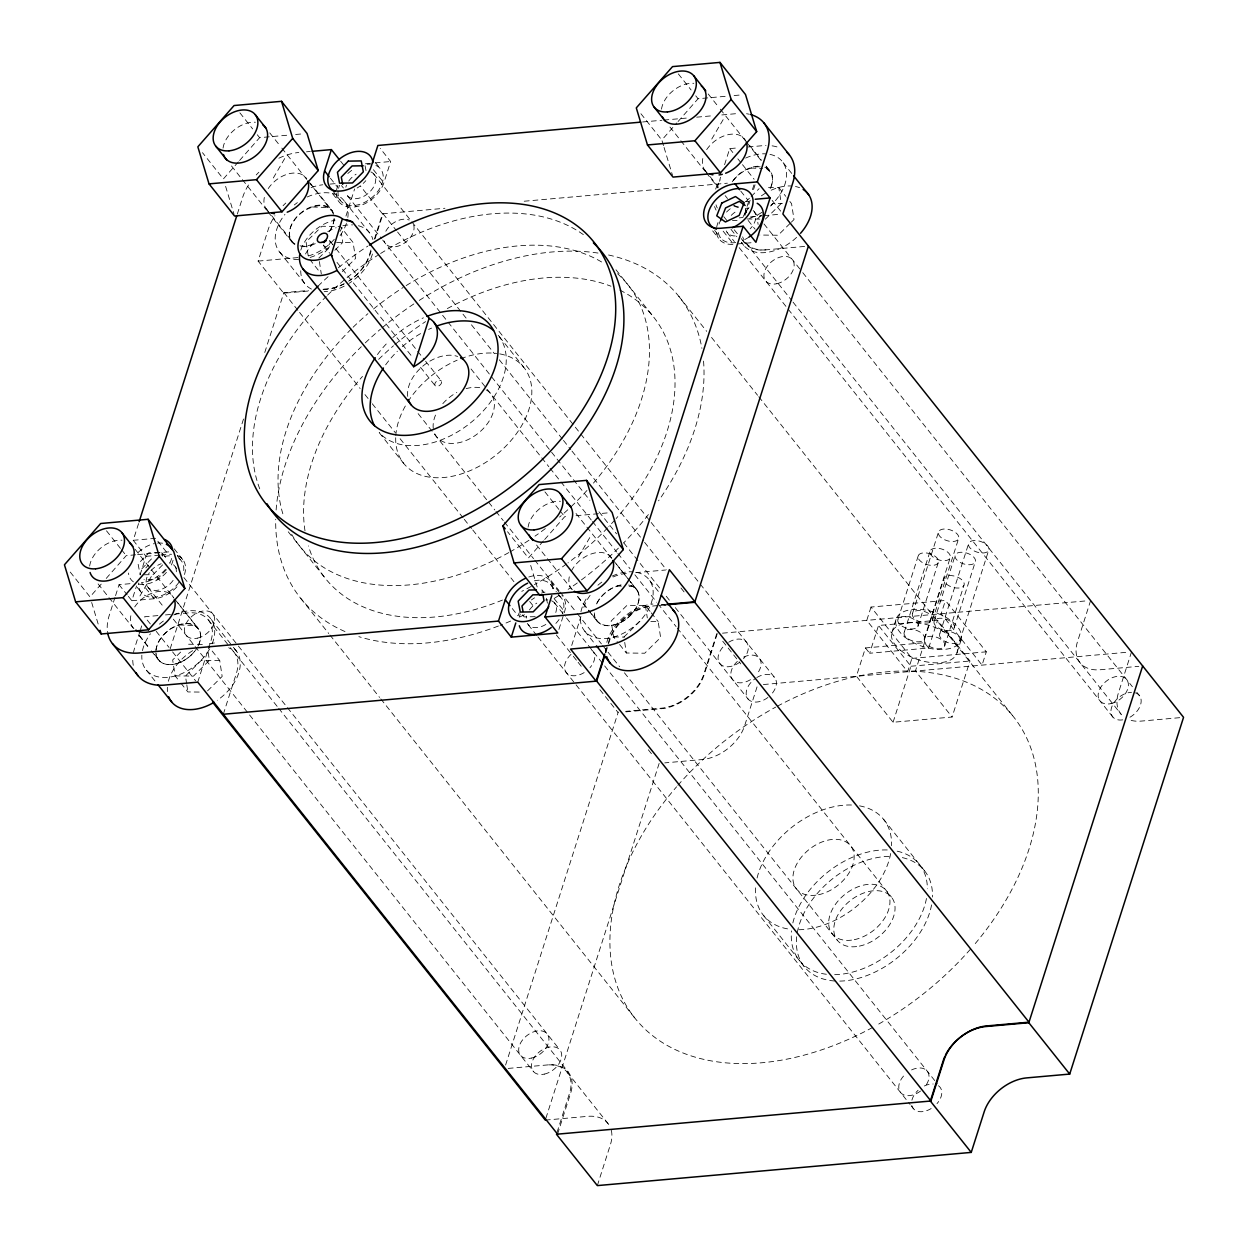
<?xml version="1.0" encoding="UTF-8"?>
<svg xmlns="http://www.w3.org/2000/svg" width="1248" height="1248" viewBox="0 0 1248 1248"><rect width="100%" height="100%" fill="white"/><g stroke="black" fill="none" stroke-linecap="round" stroke-linejoin="round"><path stroke-width="0.75" stroke-dasharray="5 3.75" d="M114.972 597.464L109.138 615.732A50.856 33.805 -38.5 0 0 107.5 631.847M115.565 595.639L119.059 584.672L130.213 583.674M140.088 574.844L146 556.343L133.224 540.306L139.136 521.758M237.323 214.079L242.642 197.402A50.856 33.805 -38.5 0 1 249.397 183.612M176.966 586.81A27.456 18.252 -38.5 0 1 154.159 598.744L131.836 600.725L136.547 585.936M139.948 631.394L134.706 647.837A50.856 33.805 -38.5 0 0 133.505 652.408M140.525 629.554L141.695 625.903M308.022 291.034L283.67 293.202L258.118 261.097L268.211 229.507A50.856 33.805 -38.5 0 1 274.95 215.717M173.066 560.258L172.084 563.347A25.537 16.973 -38.5 0 1 170.633 566.436M170.165 648.866L243.578 418.829M264.763 352.482L283.842 292.672L308.506 290.472M336.586 190.086A27.456 18.252 -38.5 0 1 337.366 186.95L338.489 183.409M345.961 216.091L354.619 188.947M197.761 682.157L210.881 641.066A38.438 25.553 -38.5 0 0 188.23 612.893L174.954 614.078M336.305 193.112A27.456 18.252 -38.5 0 0 356.912 206.56A27.456 18.252 -38.5 0 0 383.869 182.816L390.655 161.522L380.203 148.387M370.937 249.99L369.205 255.419A38.438 25.553 -38.5 0 1 348.598 281.19M374.4 239.132L382.481 213.814L360.422 186.077M223.314 714.262L236.434 673.171A38.438 25.553 -38.5 0 0 228.743 647.712M371.077 251.269L369.938 254.842A38.438 25.553 -38.5 0 1 349.331 280.613M375.071 238.774L383.042 213.751L396.365 230.49M558.901 629.46L564.564 611.707A27.456 18.252 -38.5 0 0 561.896 595.655M717.179 187.902L720.595 177.185M724.589 164.689L729.721 148.606L738.925 147.794M571.709 645.434L580.944 616.481M744.448 214.656L749.58 198.572M752.419 189.649L754.135 184.283M605.342 652.205L607.651 644.966M608.228 643.157L609.383 639.538A38.438 25.553 -38.5 0 1 651.846 605.592M605.779 652.532L608.057 645.388M608.634 643.594L609.773 640.021A38.438 25.553 -38.5 0 1 652.236 606.076L658.039 605.561M746.132 212.768L750.126 200.257M753.542 189.54L755.258 184.189M505.596 1065.059L618.259 712.015M545.891 1118.27L659.147 763.386M557.014 1132.451L569.556 1093.154A38.438 25.553 -38.5 0 0 546.92 1064.981M716.742 633.688L703.794 674.248A38.438 25.553 -38.5 0 1 661.331 708.193L625.747 711.344M557.56 1134.136L570.679 1093.045A38.438 25.553 -38.5 0 0 548.028 1064.887L508.201 1068.413M717.288 633.641L704.184 674.731A38.438 25.553 -38.5 0 1 661.721 708.677L625.685 711.875M597.34 1185.6L610.444 1144.51A38.438 25.553 -38.5 0 0 611.036 1129.378M757.037 686.899L744.682 725.603A38.438 25.553 -38.5 0 1 702.218 759.548L664.763 762.887M871.01 607.058L866.767 620.365L907.655 671.736L911.898 658.414L871.01 607.058L945.422 600.46L986.31 651.815L982.051 665.122L941.164 613.766L945.422 600.46M928.684 648.008L924.456 642.704L865.441 647.946L856.409 676.198L893.069 722.264L952.099 717.023L969.977 661.003L937.544 620.256L878.514 625.498L869.653 653.25L928.684 648.008L937.544 620.256M891.836 632.642L896.08 619.336M898.076 618.977L918.372 555.376M904.363 631.831L930.259 550.696M912.647 613.049L938.683 531.508M917.873 626.465A10.624 5.632 17.7 0 0 905.377 616.512A10.624 5.632 17.7 0 0 900.682 625.186A10.624 5.632 17.7 0 0 917.873 626.465L938.168 562.864A10.624 5.632 17.7 0 0 925.673 552.895A10.624 5.632 17.7 0 0 920.977 561.584A10.624 5.632 17.7 0 0 938.168 562.864M893.069 722.264L910.946 666.245L878.514 625.498M924.16 639.319A10.624 5.632 17.7 0 0 911.664 629.351A10.624 5.632 17.7 0 0 906.968 638.04A10.624 5.632 17.7 0 0 924.16 639.319L950.056 558.184A10.624 5.632 17.7 0 0 937.56 548.215A10.624 5.632 17.7 0 0 932.864 556.904A10.624 5.632 17.7 0 0 950.056 558.184M924.706 638.789L944.081 578.058M924.456 642.704L915.439 670.972L952.099 717.023M932.443 620.552A10.624 5.632 17.7 0 0 919.948 610.584A10.624 5.632 17.7 0 0 915.252 619.273A10.624 5.632 17.7 0 0 932.443 620.552L958.48 538.996A10.624 5.632 17.7 0 0 945.968 529.043A10.624 5.632 17.7 0 0 941.273 537.716A10.624 5.632 17.7 0 0 958.48 538.996M934.284 620.755L955.36 554.752M939.9 633.578L968.807 543.005M944.502 646.277A10.624 5.632 17.7 0 0 932.006 636.308A10.624 5.632 17.7 0 0 927.311 644.998A10.624 5.632 17.7 0 0 944.502 646.277L963.877 585.562A10.624 5.632 17.7 0 0 951.382 575.593A10.624 5.632 17.7 0 0 946.686 584.282A10.624 5.632 17.7 0 0 963.877 585.562M954.08 628.243A10.624 5.632 17.7 0 0 941.585 618.275A10.624 5.632 17.7 0 0 936.889 626.964A10.624 5.632 17.7 0 0 954.08 628.243L975.156 562.24A10.624 5.632 17.7 0 0 962.645 552.287A10.624 5.632 17.7 0 0 957.949 560.96A10.624 5.632 17.7 0 0 975.156 562.24M959.696 641.082A10.624 5.632 17.7 0 0 947.201 631.114A10.624 5.632 17.7 0 0 942.505 639.803A10.624 5.632 17.7 0 0 959.696 641.082L988.603 550.493A10.624 5.632 17.7 0 0 976.108 540.54A10.624 5.632 17.7 0 0 971.412 549.214A10.624 5.632 17.7 0 0 988.603 550.493M956.982 652.844L961.241 639.538M1090.643 600.491L1077.523 641.581A38.438 25.553 -38.5 0 0 1100.174 669.755L1138.816 666.323M1131.53 651.862L1118.411 692.936A38.438 25.553 -38.5 0 0 1123.278 716.446M744.884 215.483L748.02 207.527M273.312 177.98L285.152 157.778M139.932 595.951L151.757 575.749M711.766 139.058L723.606 118.856M578.386 557.029L590.21 536.827M238.368 161.866L223.376 178.948L202.472 152.662M239.616 160.446L259.615 137.67L288.085 135.143M101.228 584.111L89.981 596.918L69.092 570.632M106.236 578.417L126.22 555.641L135.72 554.798M663.515 145.579L661.83 140.026L676.822 122.944M678.07 121.524L698.069 98.748L726.539 96.221M543.442 540.914L528.434 557.996L507.546 531.71M544.69 539.495L564.689 516.719L568.48 516.376M141.898 568.76L152.724 557.622M162.614 564.876L153.13 574.626L142.038 574.813M166.436 569.696L156.967 579.431L144.019 579.665M318.848 258.04L330.782 246.262M334.823 250.255L342.779 242.408L341.422 233.563M342.295 271.565L355.555 258.476L353.106 242.549L340.345 226.481L321.984 226.262L306.072 241.972L308.521 257.899A41.184 27.362 -38.5 0 0 332.592 244.156M180.632 652.096L172.676 659.942L175.126 675.87L179.774 681.704M207.574 690.846L222.16 676.447L219.726 660.52L208.104 645.918M745.852 201.739L749.83 197.808M751.156 196.498L759.112 188.651M761.28 215.186L757.302 219.118L758.113 224.422M770.562 206.029L773.214 203.408L782.387 203.518M765.336 219.18L781.232 203.486L778.799 187.559L765.944 187.403M790.031 223.47L778.097 235.248L759.751 235.03M791.357 222.16L794.009 219.554L791.56 203.627L786.926 197.792M623.906 637.088L639.818 621.379L643.484 621.426M333.419 214.344A25.256 16.786 -38.5 0 0 331.375 210.413L327.99 207.574A25.256 16.786 -38.5 0 0 312.406 206.981L306.587 209.477A25.256 16.786 -38.5 0 0 295.292 244.811M760.235 166.842A25.256 16.786 -38.5 0 0 750.859 168.043L745.04 170.539A25.256 16.786 -38.5 0 0 732.826 181.21M197.948 646.277A25.256 16.786 -38.5 0 0 197.98 628.384L194.594 625.544A25.256 16.786 -38.5 0 0 179.01 624.952L173.191 627.448A25.256 16.786 -38.5 0 0 155.891 651.269M620.381 585.25A25.256 16.786 -38.5 0 0 617.464 586.014L611.66 588.51A25.256 16.786 -38.5 0 0 595.312 607.136M295.667 134.472L303.264 133.801M734.12 95.55L741.718 94.864M306.493 151.819L310.315 151.476M642.595 121.976L661.924 120.26M663.858 120.089L687.04 118.03M696.696 117.172L712.156 115.799M721.828 114.941L737.272 113.568M365.477 163.769L373.23 163.067M375.164 162.895L390.655 161.522M330.127 184.08L337.787 183.409M748.114 146.983L762.84 145.673A50.856 33.805 -38.5 0 1 766.022 145.501M382.481 213.814L444.943 208.26M524.222 201.224L727.381 183.191M739.253 217.87L743.044 217.526M750.625 216.856L762.013 215.842M763.901 215.67L780.983 214.157M258.118 261.097L299.317 257.447M737.334 243.968L754.073 242.471M323.669 289.13L327.475 288.787A38.438 25.553 -38.5 0 0 343.621 283.951M804.632 246.433L764.806 249.959A38.438 25.553 -38.5 0 1 742.856 240.115M322.998 289.708L326.742 289.38A38.438 25.553 -38.5 0 0 344.339 283.764M133.224 540.306L155.548 538.325A27.456 18.252 -38.5 0 1 158.777 538.247M137.608 554.627L169.868 551.772M576.061 515.705L608.322 512.834M146 556.343L159.011 555.188M160.883 555.032L168.324 554.362A27.456 18.252 -38.5 0 1 171.553 554.299M635.653 572.66L665.621 569.993M157.888 615.592L144.612 616.777L150.415 624.062M165.469 614.921L173.066 614.25M661.206 604.765L666.838 604.266M659.974 605.389L665.761 604.874M722.498 633.173L1086.774 600.834M911.898 658.414L986.31 651.815M910.946 666.245L969.977 661.003M763.386 684.544L1127.646 652.205M1179.688 717.678L1141.046 721.11A38.438 25.553 -38.5 0 1 1129.346 719.846M545.298 1120.111L587.808 1116.336A38.438 25.553 -38.5 0 1 609.757 1126.195M165.672 557.388L161.834 552.583L148.902 552.802L138.076 563.94L140.197 574.844M535.205 616.684L524.098 616.886L522.179 614.484M746.975 218.977L759.829 219.118M336.586 242.362L353.106 242.549M650.052 611.38L645.403 605.53L627.042 605.311L611.146 621.02L613.579 636.948L615.904 639.865M650.832 621.504L658.18 621.598L660.613 637.525L644.717 653.219L626.356 653L617.058 641.316M613.579 636.948L624.593 637.073M188.588 644.233L205.109 644.436M219.726 660.52L201.365 660.301L185.453 676.01L186.545 683.093M175.126 675.87L193.487 676.088L209.399 660.379L207.761 649.756M180.929 683.171L187.902 691.938L200.756 692.078M750.859 168.043L762.544 168.496M312.406 206.981L327.99 207.574M617.464 586.014L621.364 586.17M629.148 586.466L633.048 586.622L636.433 589.462A25.256 16.786 -38.5 0 1 621.754 621.956A25.256 16.786 -38.5 0 1 594.344 612.347M179.01 624.952L194.594 625.544M766.444 168.652L769.829 171.491A25.256 16.786 -38.5 0 1 769.064 190.71M749.83 145.688L761.452 160.274M766.1 166.124L770.749 171.959M772.138 200.382L781.825 212.566M729.721 148.606L733.2 152.989M737.849 158.824L741.343 163.207M742.498 164.658L754.12 179.244M740.797 191.162L747.77 199.93M754.291 211.77L759.143 217.87M763.994 223.954L801.559 271.144M802.776 272.672L1132.388 686.728M1136.803 692.281L1139.658 695.869M704.262 169.354L708.911 175.188M710.065 176.654L718.193 186.872M725.166 195.624L727.49 198.541M745.805 242.814L791.825 300.628M793.042 302.141L1120.938 714.059M723.778 216.653L727.272 221.021M734.23 229.788L740.048 237.073M741.203 238.54L744.682 242.908M727.085 232.44L734.354 241.582M739.206 247.666L1112.966 717.194M723.154 231.161L733.606 244.296A27.456 18.252 -38.5 0 1 716.383 230.334M714.683 230.412L720.361 237.541M712.67 230.896L718.489 238.196M678.834 296.353L706.696 331.344M711.532 337.428L757.552 395.242M758.768 396.755L1013.08 716.227M615.997 269.786L653.156 316.477M865.441 647.946L869.653 653.25M375.601 162.755L380.141 168.464M373.417 169.697L383.869 182.816M373.682 173.893L649.974 520.978M651.191 522.491L774.368 677.243A17.082 11.357 -38.5 0 1 771.623 694.028M499.403 336.726L523.801 367.364M883.6 819.359L924.487 870.714M397.582 232.019L461.76 312.64M462.977 314.168L466.612 318.724M471.448 324.808L494.458 353.714M499.309 359.798L562.286 438.906M563.488 440.435L570.757 449.561M571.974 451.074L643.422 540.836M644.623 542.365L666.432 569.743M680.956 587.995L685.807 594.079M340.673 161.273L344.152 165.656M722.748 641.238L740.782 663.905M341.484 185.593L343.403 187.996M347.537 195.889L381.467 238.508M382.684 240.022L589.898 500.339M599.009 511.789L616.559 533.832M623.828 542.958L660.192 588.635M666.245 596.248L669.88 600.803M675.308 607.636L748.223 699.223M330.392 178.199L337.366 186.95M331.999 189.899L341.078 201.318M332.592 193.674L338.395 200.975M471.026 368.971L486.127 387.941M487.282 389.392L548.824 466.705M550.04 468.234L559.728 480.418M560.945 481.931L591.24 519.995M592.457 521.508L616.684 551.959M617.9 553.488L630.022 568.698M634.873 574.798L656.682 602.191M657.883 603.72L676.073 626.558M677.274 628.072L891.462 897.125M616.325 564.018L629.101 580.07M630.271 581.521L637.244 590.273M310.222 183.16L332.296 210.881M329.909 241.051L334.76 247.135M335.977 248.648L424.367 359.689M425.584 361.218L441.324 380.999A3.884 2.59 -38.5 0 1 437.845 386.303A3.884 2.59 -38.5 0 1 435.396 382.543A3.884 2.59 -38.5 0 1 441.324 380.999M323.653 245.622L329.706 253.219M336.976 262.361L413.26 358.192M420.529 367.318L435.053 385.57M577.73 596.435L590.507 612.487M591.661 613.954L596.31 619.788M265.808 208.291L270.457 214.126M271.612 215.576L291.361 240.38M418.127 413.634L487.5 500.791M488.717 502.304L494.77 509.917M495.986 511.446L503.256 520.572M504.473 522.101L533.551 558.636M534.768 560.165L559.01 590.6M560.212 592.129L575.968 611.91M577.184 613.439L601.411 643.89M602.628 645.403L619.601 666.713M624.437 672.812L837.408 940.337M550.742 581.63L561.21 594.766M550.618 584.501L556.312 591.646M557.435 593.065L560.851 597.355M554.112 598.572L564.564 611.707M554.393 602.784L565.297 616.481M566.514 618.01L937.326 1083.826M543.832 592.207L541.913 589.805L542.63 593.44M648.32 749.783L653.141 755.82M283.842 292.672L298.381 310.924M299.582 312.437L360.142 388.502M364.978 394.586L371.046 402.199M372.247 403.728L395.257 432.619M400.109 438.719L463.086 517.826M464.287 519.34L471.557 528.466M472.774 529.994L513.942 581.708M529.682 601.489L533.317 606.06M556.327 634.967L572.068 654.732M573.284 656.261L576.919 660.832M578.12 662.345L581.755 666.916M599.929 689.723L618.088 712.546M379.298 432.744L403.681 463.398M763.48 915.377L804.367 966.732M528.247 624.764L536.734 635.419M537.935 636.948L910.12 1104.48M911.18 1105.806L913.598 1108.848M512.257 608.54L518.06 615.841A27.456 18.252 -38.5 0 1 519.308 612.659M288.257 531.788L325.432 578.479M300.862 598.51L328.723 633.5M329.94 635.029L379.579 697.398M380.796 698.927L635.123 1018.399M174.158 548.792L183.44 560.461M177.356 555.844L180.773 560.134M157.856 541.242L168.324 554.362M176.732 568.604L174.314 565.562A17.082 11.357 -38.5 0 0 169.712 562.988M183.893 577.59L559.666 1049.646M208.354 619.944L229.258 646.214M230.412 647.681L277.508 706.82M278.71 708.349L568.152 1071.938M567.029 1072.032L607.916 1123.403M177.871 602.94L198.791 629.21M148.169 587.543L163.925 607.339M173.316 619.148L533.52 1071.626M154.159 598.744L141.383 582.691A27.456 18.252 -38.5 0 0 166.67 567.84M137.171 587.278L141.71 592.987M119.059 584.672L127.187 594.89M128.357 596.341L131.836 600.725M156.234 631.363L169.01 647.416M172.583 651.908L195.593 680.815M139.277 635.357L149.729 648.492M154.378 654.326L157.856 658.71M783.151 162.646L792.433 174.33M708.209 93.974L719.082 107.656M720.283 109.169L745.664 141.086M746.866 142.615L761.374 160.852M766.21 166.936L769.829 171.491M778.799 187.559L785.756 196.326M678.335 73.913L691.111 89.981M695.744 95.831L698.069 98.748M748.129 220.428L755.102 229.195M669.942 127.031L679.598 139.183M680.815 140.712L704.98 171.116M706.181 172.63L718.271 187.824M640.926 113.74L661.83 140.026M731 229.336L736.804 236.652M741.452 242.486L743.777 245.404M649.756 580.616L659.053 592.301M344.698 201.568L370.235 233.704M576.014 513.458L612.269 559.057M613.486 560.586L626.777 577.309M627.978 578.822L636.433 589.462M269.755 132.896L280.628 146.578M281.83 148.091L307.211 180.024M308.412 181.537L331.375 210.413M651.206 612.83L658.18 621.598M544.939 491.884L558.87 509.418M560.04 510.869L564.689 516.719M239.881 112.835L252.658 128.903M257.291 134.753L259.615 137.67M309.676 259.35L320.128 272.501M536.546 545.002L546.203 557.154M547.42 558.683L571.584 589.072M577.621 596.684L596.965 621.005M231.488 165.953L241.145 178.105M242.362 179.634L266.526 210.038M267.727 211.552L291.892 241.956M584.844 631.238L595.296 644.389M279.786 252.205L305.323 284.326M211.302 619.538L232.206 645.824M233.36 647.291L236.839 651.674M135.143 549.338L173.815 597.995M175.032 599.508L197.98 628.384M106.486 530.806L120.416 548.34M121.586 549.791L126.22 555.641M98.093 583.924L107.749 596.076M108.966 597.605L133.13 628.009M139.168 635.606L150.056 649.288M151.258 650.801L158.512 659.927M146.39 670.176L155.672 681.86M664.061 147.436L672.469 175.235M530.681 565.406L537.389 587.652M225.607 186.358L234.016 214.157M91.666 602.472L98.935 626.574M546.452 598.244L547.513 603.704M365.056 165.719L366.116 171.179M161.834 552.583L162.552 556.218M745.337 208.354L745.883 211.895M645.403 605.53L647.306 617.916M624.718 642.392L626.356 653M319.394 261.581L321.298 273.967M186.81 684.856L187.902 691.938M661.502 109.169A25.256 16.786 -38.5 0 1 693.841 83.32M769.954 154.378A41.184 27.362 -38.5 0 1 771.046 205.234M762.013 212.285A41.184 27.362 -38.5 0 1 746.959 219.086M737.069 220.6A41.184 27.362 -38.5 0 1 732.451 220.381M716.087 210.116A41.184 27.362 -38.5 0 1 714.589 206.513M715.619 189.134A41.184 27.362 -38.5 0 1 720.221 179.868M745.633 158.075A41.184 27.362 -38.5 0 1 765.492 153.832M796.598 237.37A41.184 27.362 -38.5 0 1 741.624 242.252M743.153 216.606A41.184 27.362 -38.5 0 1 748.972 207.542M761.389 195.842A41.184 27.362 -38.5 0 1 766.194 192.769M771.186 190.211A41.184 27.362 -38.5 0 1 791.045 185.968M795.491 186.514A41.184 27.362 -38.5 0 1 799.562 187.684M738.254 207.464A25.256 16.786 -38.5 0 1 733.746 205.873M223.049 148.091A25.256 16.786 -38.5 0 1 255.388 122.242M307.18 196.997A41.184 27.362 -38.5 0 1 346.882 221.863M346.414 223.408A41.184 27.362 -38.5 0 1 340.018 235.716M298.615 259.522A41.184 27.362 -38.5 0 1 284.965 214.328M294.325 204.937A41.184 27.362 -38.5 0 1 297.383 202.628M358.441 225.748A41.184 27.362 -38.5 0 1 372.902 239.585M372.434 253.999A41.184 27.362 -38.5 0 1 349.097 283.343M344.183 286.166A41.184 27.362 -38.5 0 1 324.168 291.658M311.438 289.084A41.184 27.362 -38.5 0 1 300.737 270.754M305.51 253.984A41.184 27.362 -38.5 0 1 314.231 242.221M327.74 231.691A41.184 27.362 -38.5 0 1 336.118 227.729M342.872 225.748A41.184 27.362 -38.5 0 1 352.591 224.89M333.996 219.071A25.256 16.786 -38.5 0 1 328.91 232.237M315.26 243.641A25.256 16.786 -38.5 0 1 301.501 246.605M528.107 527.14A25.256 16.786 -38.5 0 1 560.446 501.29M636.558 572.348A41.184 27.362 -38.5 0 1 633.298 626.948A41.184 27.362 -38.5 0 1 580.304 616.216M580.928 611.723A41.184 27.362 -38.5 0 1 586.841 597.839M597.917 585.218A41.184 27.362 -38.5 0 1 602.441 581.677M612.253 576.046A41.184 27.362 -38.5 0 1 632.112 571.802M605.935 652.626A41.184 27.362 -38.5 0 1 605.842 648.352M606.824 642.33A41.184 27.362 -38.5 0 1 652.907 604.048M662.095 604.484A41.184 27.362 -38.5 0 1 666.167 605.654M628.54 585.031A25.256 16.786 -38.5 0 1 633.048 586.622M89.653 566.062A25.256 16.786 -38.5 0 1 121.992 540.212M173.8 614.968A41.184 27.362 -38.5 0 1 211.848 644.483M209.539 649.132A41.184 27.362 -38.5 0 1 167.638 677.352A41.184 27.362 -38.5 0 1 141.851 655.138M142.475 650.645A41.184 27.362 -38.5 0 1 150.446 633.766M159.463 624.14A41.184 27.362 -38.5 0 1 163.987 620.599M234.374 648.757A41.184 27.362 -38.5 0 1 217.292 700.268M167.482 691.564A41.184 27.362 -38.5 0 1 167.388 687.274M168.371 681.252A41.184 27.362 -38.5 0 1 192.722 650.629M209.492 643.718A41.184 27.362 -38.5 0 1 217.636 642.829M197.215 647.603A25.256 16.786 -38.5 0 1 172.661 664.451A25.256 16.786 -38.5 0 1 156.109 653.858M155.906 652.922A25.256 16.786 -38.5 0 0 172.661 664.451A25.256 16.786 -38.5 0 0 196.357 648.913M765.913 249.865A38.438 25.553 -38.5 0 1 742.685 236.839M591.443 649.802A17.082 11.357 -38.5 0 1 589.976 667.711M584.158 672.61A17.082 11.357 -38.5 0 1 566.046 672.266A17.082 11.357 -38.5 0 1 571.085 654.326M413.681 225.03A17.082 11.357 -38.5 0 1 402.371 244.358A17.082 11.357 -38.5 0 1 384.212 241.051M385.819 231.223A17.082 11.357 -38.5 0 1 409.188 220.038M608.572 254.998A241.956 160.836 -38.5 0 1 701.906 348.348M703.544 361.109A241.956 160.836 -38.5 0 1 658.554 500.822M648.398 514.566A241.956 160.836 -38.5 0 1 623.626 542.896M618.4 548.137A241.956 160.836 -38.5 0 1 578.791 581.849M577.278 582.956A241.956 160.836 -38.5 0 1 568.152 589.368M558.886 595.483A241.956 160.836 -38.5 0 1 554.174 598.416M524.519 614.702A241.956 160.836 -38.5 0 1 517.577 617.978M510.619 621.067A241.956 160.836 -38.5 0 1 500.136 625.357M498.389 626.028A241.956 160.836 -38.5 0 1 358.862 636.652M344.994 631.55A241.956 160.836 -38.5 0 1 275.699 519.277M276.12 510.011A241.956 160.836 -38.5 0 1 361.296 346.726M365.29 342.872A241.956 160.836 -38.5 0 1 380.484 329.176M381.904 327.974A241.956 160.836 -38.5 0 1 414.617 303.42M419.266 300.394A241.956 160.836 -38.5 0 1 599.461 253.282M728.676 642.236A17.082 11.357 -38.5 0 1 746.257 641.924A17.082 11.357 -38.5 0 1 743.527 658.71M739.799 662.173A17.082 11.357 -38.5 0 1 720.112 663.92A17.082 11.357 -38.5 0 1 724.62 645.325M911.586 1069.926A17.082 11.357 -38.5 0 1 927.498 1071.47A17.082 11.357 -38.5 0 1 924.222 1087.601M920.509 1091.064A17.082 11.357 -38.5 0 1 900.822 1092.811A17.082 11.357 -38.5 0 1 905.33 1074.2M777.395 706.196A241.956 160.836 -38.5 0 1 1012.674 715.728A241.956 160.836 -38.5 0 1 972.878 946.374M970.336 949.307A241.956 160.836 -38.5 0 1 875.722 1025.747M872.508 1027.51A241.956 160.836 -38.5 0 1 635.528 1018.914A241.956 160.836 -38.5 0 1 676.588 786.786M677.867 785.335A241.956 160.836 -38.5 0 1 775.679 707.117M617.573 273.733A209.804 139.464 -38.5 0 1 592.894 483.756M586.95 490.495A209.804 139.464 -38.5 0 1 570.43 507.312M567.762 509.792A209.804 139.464 -38.5 0 1 559.572 517.078M545.345 528.59A209.804 139.464 -38.5 0 1 535.002 536.141M528.98 540.244A209.804 139.464 -38.5 0 1 510.448 551.663M508.872 552.552A209.804 139.464 -38.5 0 1 291.642 534.3M282.844 513.786A209.804 139.464 -38.5 0 1 351.811 328.52M353.106 327.241A209.804 139.464 -38.5 0 1 367.91 313.685M373.526 308.989A209.804 139.464 -38.5 0 1 403.088 287.524M406.162 285.589A209.804 139.464 -38.5 0 1 604.282 263.624M499.746 353.886A76.892 51.106 -38.5 0 1 495.768 455.224A76.892 51.106 -38.5 0 1 395.725 437.05M395.803 435.505A76.892 51.106 -38.5 0 1 405.99 404.882M407.94 401.684A76.892 51.106 -38.5 0 1 457.142 360.204M460.699 358.753A76.892 51.106 -38.5 0 1 496.673 353.418M259.74 488.826A209.804 139.464 -38.5 0 1 326.258 296.416M327.553 295.136A209.804 139.464 -38.5 0 1 377.536 255.419M380.609 253.484A209.804 139.464 -38.5 0 1 583.393 234.655M377.442 354.572A76.892 51.106 -38.5 0 1 388.05 342.108M392.87 337.506A76.892 51.106 -38.5 0 1 423.415 317.834M572.333 589.633A25.256 16.786 -38.5 0 1 570.086 574.064M571.412 571.007A25.256 16.786 -38.5 0 1 591.973 553.706A25.256 16.786 -38.5 0 1 611.676 558.184M133.879 628.571A25.256 16.786 -38.5 0 1 131.633 612.986M134.722 606.902A25.256 16.786 -38.5 0 1 173.238 597.106M267.384 210.241A25.256 16.786 -38.5 0 1 265.138 194.672M268.226 188.588A25.256 16.786 -38.5 0 1 306.743 178.776M706.68 149.651A25.256 16.786 -38.5 0 1 728.801 134.534A25.256 16.786 -38.5 0 1 746.304 142.132M705.838 171.319A25.256 16.786 -38.5 0 1 703.591 155.735M498.248 335.275A76.892 51.106 -38.5 0 1 471.182 422.323A76.892 51.106 -38.5 0 1 379.205 432.572M385.616 364.853A76.892 51.106 -38.5 0 1 397.41 351.203M402.308 346.663A76.892 51.106 -38.5 0 1 421.356 333.169M428.641 329.425A76.892 51.106 -38.5 0 1 431.59 328.099M764.806 167.232A25.256 16.786 -38.5 0 1 770.094 188.635M738.457 206.918A25.256 16.786 -38.5 0 1 733.387 205M732.233 181.756A25.256 16.786 -38.5 0 1 759.143 166.218M318.084 286.135A209.804 139.464 -38.5 0 1 328.692 276.136M338.38 267.774A209.804 139.464 -38.5 0 1 367.817 246.137M746.538 113.74A50.856 33.805 -38.5 0 1 749.393 114.27M256.23 174.954A50.856 33.805 -38.5 0 1 258.851 172.255M278.85 158.215A50.856 33.805 -38.5 0 1 298.834 152.49M772.091 145.844A50.856 33.805 -38.5 0 1 780.218 148.075M133.271 665.278A50.856 33.805 -38.5 0 1 132.865 656.885M283.078 205.702A50.856 33.805 -38.5 0 1 285.776 203.05M311.111 187.543A50.856 33.805 -38.5 0 1 322.764 184.766M155.969 651.082A25.256 16.786 -38.5 0 1 184.033 623.626A25.256 16.786 -38.5 0 1 198.136 645.887M631.301 585.562A25.256 16.786 -38.5 0 1 627.292 618.119A25.256 16.786 -38.5 0 1 594.563 614.936M596.965 603.096A25.256 16.786 -38.5 0 1 622.487 584.704M294.934 243.922A25.256 16.786 -38.5 0 1 301.298 212.55A25.256 16.786 -38.5 0 1 333.403 213.158M334.168 218.509A25.256 16.786 -38.5 0 1 333.809 221.458L332.966 224.5A25.256 16.786 -38.5 0 1 329.862 230.584M312.749 244.265A25.256 16.786 -38.5 0 1 300.004 245.84M583.83 607.433A38.438 25.553 -38.5 0 1 590.101 595.327M613.08 576.966A38.438 25.553 -38.5 0 1 626.293 573.487M717.304 208.01A38.438 25.553 -38.5 0 1 716.009 204.844M342.077 227.401A38.438 25.553 -38.5 0 1 339.971 231.457M334.339 239.242A38.438 25.553 -38.5 0 1 306.992 256.308M619.882 290.144A209.804 139.464 -38.5 0 1 616.106 518.575M614.905 519.917A209.804 139.464 -38.5 0 1 608.821 526.562M607.573 527.888A209.804 139.464 -38.5 0 1 567.965 562.895M566.498 563.971A209.804 139.464 -38.5 0 1 534.425 584.641M531.274 586.388A209.804 139.464 -38.5 0 1 521.758 591.349M502.46 600.07A209.804 139.464 -38.5 0 1 308.396 545.891M304.996 530.837A209.804 139.464 -38.5 0 1 362.497 376.397M378.659 359.346A209.804 139.464 -38.5 0 1 393.463 345.79M394.867 344.604A209.804 139.464 -38.5 0 1 425.584 321.61M447.314 308.584A209.804 139.464 -38.5 0 1 610.974 286.229M528.778 577.013A27.456 18.252 -38.5 0 1 552.848 589.493M171.709 558.433A27.456 18.252 -38.5 0 1 168.776 564.767M177.341 555.516A27.456 18.252 -38.5 0 1 184.486 574.486M175.297 566.935A17.082 11.357 -38.5 0 1 176.327 572.224M173.098 580.398A17.082 11.357 -38.5 0 1 151.85 589.883A17.082 11.357 -38.5 0 1 149.37 572.707M150.914 570.757A17.082 11.357 -38.5 0 1 161.179 563.737M716.664 227.308A27.456 18.252 -38.5 0 1 718.676 220.99M541.554 593.065A27.456 18.252 -38.5 0 1 545.017 592.114M407.706 396.38A34.601 22.994 -38.5 0 1 423.774 365.352A34.601 22.994 -38.5 0 1 457.642 356.46M486.112 389.875A34.601 22.994 -38.5 0 1 478.156 433.306A34.601 22.994 -38.5 0 1 433.914 431.605M433.259 428.485A34.601 22.994 -38.5 0 1 435.864 414.305M442.822 403.65A34.601 22.994 -38.5 0 1 456.815 392.48M466.112 388.658A34.601 22.994 -38.5 0 1 479.934 387.707M749.018 237.042A25.537 16.973 -38.5 0 1 742.466 240.614M735.743 242.533A25.537 16.973 -38.5 0 1 718.099 230.022M719.066 224.032A25.537 16.973 -38.5 0 1 720.299 220.927M726.539 212.082A25.537 16.973 -38.5 0 1 732.358 207.184M745.633 201.677A25.537 16.973 -38.5 0 1 748.878 201.396M753.152 210.506A17.082 11.357 -38.5 0 1 750.173 228.821M735.212 235.966A17.082 11.357 -38.5 0 1 726.258 230.942M731.219 215.389A17.082 11.357 -38.5 0 1 737.272 210.787M746.164 208.244A17.082 11.357 -38.5 0 1 748.207 208.369M1135.43 692.874A17.082 11.357 -38.5 0 1 1140.812 703.888A17.082 11.357 -38.5 0 1 1129.471 717.506M1122.732 719.862A17.082 11.357 -38.5 0 1 1111.578 707.476A17.082 11.357 -38.5 0 1 1131.515 692.328M375.929 165.469A25.537 16.973 -38.5 0 1 368.94 199.82A25.537 16.973 -38.5 0 1 338.068 191.35M338.567 188.339A25.537 16.973 -38.5 0 1 339.55 185.266M347.818 173.534A25.537 16.973 -38.5 0 1 353.87 168.932M367.193 164.268A25.537 16.973 -38.5 0 1 370.344 164.206M370.859 171.896A17.082 11.357 -38.5 0 1 368.222 193.331A17.082 11.357 -38.5 0 1 345.883 192.91M345.852 187.2A17.082 11.357 -38.5 0 1 346.507 185.141M348.754 181.038A17.082 11.357 -38.5 0 1 356.101 174.205M365.82 180.695A25.537 16.973 -38.5 0 1 363.184 183.409M360.266 185.858A25.537 16.973 -38.5 0 1 357.131 188.011M743.652 657.088A17.082 11.357 -38.5 0 1 759.58 658.648A17.082 11.357 -38.5 0 1 756.304 674.762M750.485 679.661A17.082 11.357 -38.5 0 1 732.358 679.302A17.082 11.357 -38.5 0 1 737.396 661.362M178.854 558.433A25.537 16.973 -38.5 0 1 183.284 573.097M178.963 582.301A25.537 16.973 -38.5 0 1 153.052 597.262A25.537 16.973 -38.5 0 1 138.7 583.019M145.813 567.902A25.537 16.973 -38.5 0 1 148.434 565.188M164.518 556.436A25.537 16.973 -38.5 0 1 170.976 555.875M166.452 572.364A25.537 16.973 -38.5 0 1 138.356 583.986M133.396 581.833A25.537 16.973 -38.5 0 1 128.482 573.035M138.216 552.349A25.537 16.973 -38.5 0 1 154.3 543.598M157.591 543.083A25.537 16.973 -38.5 0 1 163.675 543.442M558.932 595.655A25.537 16.973 -38.5 0 1 562.38 613.408M559.042 619.523A25.537 16.973 -38.5 0 1 554.112 625.139M519.262 617.23A25.537 16.973 -38.5 0 1 520.244 614.141M531.43 599.96A25.537 16.973 -38.5 0 1 534.581 597.808M551.569 600.772A17.082 11.357 -38.5 0 1 555.422 613.532M545.828 624.452A17.082 11.357 -38.5 0 1 527.249 623.392M526.235 618.103A17.082 11.357 -38.5 0 1 526.562 616.091M529.448 609.929A17.082 11.357 -38.5 0 1 536.812 603.096M545.719 599.96A17.082 11.357 -38.5 0 1 547.825 599.929M534.378 580.819A25.537 16.973 -38.5 0 1 553.628 591.614M938.465 1085.729A17.082 11.357 -38.5 0 1 936.998 1103.653M931.18 1108.552A17.082 11.357 -38.5 0 1 911.586 1104.106M911.914 1100.174A17.082 11.357 -38.5 0 1 918.107 1090.253M924.362 1085.978A17.082 11.357 -38.5 0 1 933.192 1084.013M300.799 250.099A34.601 22.994 -38.5 0 1 335.119 220.116M329.441 240.568A3.884 2.59 -38.5 0 1 328.193 245.497A3.884 2.59 -38.5 0 1 323.388 244.982M859.544 805.865A76.892 51.106 -38.5 0 1 891.556 845.707M890.682 853.523A76.892 51.106 -38.5 0 1 797.02 929.744M787.535 928.871A76.892 51.106 -38.5 0 1 755.914 884.364M757.084 877.999A76.892 51.106 -38.5 0 1 851.698 805.022M902.304 857.61A76.892 51.106 -38.5 0 1 932.443 897.062M931.57 904.894A76.892 51.106 -38.5 0 1 836.269 981.068M834.662 980.99A76.892 51.106 -38.5 0 1 796.801 935.735M797.285 932.568A76.892 51.106 -38.5 0 1 892.585 856.393M897.187 851.183A76.892 51.106 -38.5 0 1 927.373 888.748M926.453 898.466A76.892 51.106 -38.5 0 1 832.79 974.688M826.394 974.267A76.892 51.106 -38.5 0 1 791.513 930.883M792.854 922.943A76.892 51.106 -38.5 0 1 887.468 849.966M756.787 677.555A17.082 11.357 -38.5 0 1 774.368 677.243M767.91 697.476A17.082 11.357 -38.5 0 1 747.692 698.568A17.082 11.357 -38.5 0 1 754.681 678.99M197.371 638.165A17.082 11.357 -38.5 0 0 213.626 615.092A17.082 11.357 -38.5 0 0 187.715 620.864A17.082 11.357 -38.5 0 0 197.371 638.165M776.818 283.717A17.082 11.357 -38.5 0 0 793.088 260.645A17.082 11.357 -38.5 0 0 767.161 266.417A17.082 11.357 -38.5 0 0 776.818 283.717M531.617 1058.054A17.082 11.357 -38.5 0 0 547.872 1034.982A17.082 11.357 -38.5 0 0 521.96 1040.738A17.082 11.357 -38.5 0 0 531.617 1058.054M1111.063 703.607A17.082 11.357 -38.5 0 0 1127.334 680.534A17.082 11.357 -38.5 0 0 1101.407 686.291A17.082 11.357 -38.5 0 0 1111.063 703.607M544.393 1074.107A17.082 11.357 -38.5 0 0 560.648 1051.019A17.082 11.357 -38.5 0 0 534.737 1056.791A17.082 11.357 -38.5 0 0 544.393 1074.107M859.404 946.109A34.601 22.994 -38.5 0 0 893.1 899.652A34.601 22.994 -38.5 0 0 840.778 910.432A34.601 22.994 -38.5 0 0 859.404 946.109M818.516 894.738A34.601 22.994 -38.5 0 0 852.212 848.281A34.601 22.994 -38.5 0 0 799.89 859.076A34.601 22.994 -38.5 0 0 818.516 894.738M854.303 939.682A34.601 22.994 -38.5 0 0 887.999 893.225A34.601 22.994 -38.5 0 0 835.661 904.02A34.601 22.994 -38.5 0 0 854.303 939.682M900.619 650.38A34.117 18.08 17.7 0 0 956.062 655.028A34.117 18.08 17.7 0 0 916.547 622.83A34.117 18.08 17.7 0 0 900.619 650.38M904.862 637.073A34.117 18.08 17.7 0 0 960.305 641.722A34.117 18.08 17.7 0 0 920.806 609.508A34.117 18.08 17.7 0 0 904.862 637.073"/><path stroke-width="1.5" d="M139.136 521.758L236.73 215.935M329.222 176.732L324.589 170.898L331.375 149.604L312.234 151.304M331.516 253.984L342.358 218.852A27.674 18.392 -38.5 0 0 309.972 224.281A27.674 18.392 -38.5 0 0 300.331 254.498A27.674 18.392 -38.5 0 0 331.032 254.342L337.022 270.395L413.681 366.709A34.601 22.994 -38.5 0 0 429.125 318.287L352.466 221.988A34.601 22.994 -38.5 0 0 346.289 219.82M413.681 366.709L429.125 318.287M551.788 595.655L545.002 616.964L557.778 633.001L511.274 637.135L498.482 621.083L505.284 599.789A27.456 18.252 -38.5 0 1 525.314 578.401M511.274 637.135L515.798 622.939M604.765 654.014L596.107 681.158L570.554 649.054L603.096 646.168A50.856 33.805 -38.5 0 0 659.272 601.255L669.365 569.665L694.918 601.77L666.838 604.266M786.817 152.256A50.856 33.805 -38.5 0 1 792.776 182.926L782.87 213.985L1183.556 717.335L1069.708 1074.076L1026.652 1077.898A38.438 25.553 -38.5 0 0 984.173 1111.843L971.24 1152.403L597.34 1185.6L556.452 1134.245L930.914 1101.001L596.669 681.112L604.64 656.105M743.153 226.262L755.929 242.315L770.094 197.948L757.318 181.896L734.994 183.877A27.456 18.252 -38.5 0 0 704.668 208.12A27.456 18.252 -38.5 0 0 720.829 228.244L743.153 226.262L633.719 569.15A50.856 33.805 -38.5 0 1 577.543 614.063L545.002 616.964M757.318 181.896L767.224 150.836A50.856 33.805 -38.5 0 0 750.766 114.613M930.914 1101.001L944.018 1059.911A38.438 25.553 -38.5 0 1 986.482 1025.95L1028.992 1022.19L694.746 602.3L808.423 246.09M1069.708 1074.076L1028.82 1022.72L1142.669 665.98M720.58 220.646L725.603 207.917L739.331 201.349L745.134 205.468M209.024 183.877L256.464 179.665L292.703 138.388L281.518 101.322L234.078 105.534L197.839 146.812L209.024 183.877L234.562 216.013L282.001 211.801L318.24 170.524L307.055 133.458L281.518 101.322M75.629 601.848L123.068 597.636L159.307 556.358L148.122 519.293L100.682 523.505L64.444 564.782L75.629 601.848L101.182 633.984L148.606 629.772L184.86 588.494L173.659 551.429L148.122 519.293M647.478 144.955L694.918 140.743L731.156 99.466L719.971 62.4L672.532 66.612L636.293 107.89L647.478 144.955L673.015 177.091L720.455 172.879L756.694 131.602L745.508 94.536L719.971 62.4M502.897 525.86L539.136 484.583L586.576 480.371L612.113 512.507L623.314 549.572L587.059 590.85L539.635 595.062L514.082 562.926L502.897 525.86L505.222 528.778M514.082 562.926L561.522 558.714L597.761 517.436L586.576 480.371M640.661 122.148L377.879 145.47L371.093 166.78A27.456 18.252 -38.5 0 1 340.751 191.022A27.456 18.252 -38.5 0 1 324.589 170.898M755.212 199.259L770.094 197.948M667.696 604.703L694.746 602.3M498.482 621.083L139.09 653A50.856 33.805 -38.5 0 1 107.718 633.173M223.314 714.262L596.669 681.112M1028.82 1022.72L985.764 1026.542A38.438 25.553 -38.5 0 0 945.5 1055.059M363.199 165.766L352.108 165.953L341.281 177.091L342.685 184.361M536.375 589.898L528.98 590.023L518.154 601.162L520.276 612.066L533.208 611.848L544.034 600.709L542.974 595.249M542.053 594.672L532.802 594.844L521.976 605.982L523.037 611.426M342.638 219.133L352.466 221.988M763.885 122.897L789.438 155.002M734.994 183.877L739.643 189.712M331.375 149.604L339.518 159.822M433.774 322.187L465.208 361.67A34.601 22.994 -38.5 0 1 448.952 403.868A34.601 22.994 -38.5 0 1 408.361 399.516M303.061 269.1L411.169 404.882M971.24 1152.403L930.353 1101.048L943.285 1060.488A38.438 25.553 -38.5 0 1 944.861 1056.416M505.284 599.789L509.933 605.623M557.56 1134.136L197.761 682.157L164.658 685.09A50.856 33.805 -38.5 0 1 135.923 672.61M212.55 702.125L545.298 1120.111M112.492 643.656L138.044 675.761M793.603 175.781L808.688 194.782M731.156 99.466L756.694 131.602M693.701 75.722L705.791 90.932M694.918 140.743L720.455 172.879M654.233 107.266L665.106 120.947M661.362 595.218L675.308 612.752M597.761 517.436L623.314 549.572M292.703 138.388L318.24 170.524M560.305 493.693L571.194 507.374M255.247 114.66L266.12 128.341M561.522 558.714L587.059 590.85M256.464 179.665L282.001 211.801M520.837 525.236L532.912 540.431M215.779 146.188L226.652 159.869M596.45 645.856L610.381 663.374M159.307 556.358L184.86 588.494M121.852 532.631L132.74 546.312M123.068 597.636L148.606 629.772M157.997 684.778L171.928 702.296M331.032 254.342L332.077 255.809M100.058 630.287L101.182 633.984M701.314 85.94A25.256 16.786 -38.5 0 1 694.216 116.828A25.256 16.786 -38.5 0 1 662.438 117M803.15 189.478A41.184 27.362 -38.5 0 1 800.545 233.282M262.86 124.862A25.256 16.786 -38.5 0 1 254.888 156.421A25.256 16.786 -38.5 0 1 223.454 154.518M566.654 503.1A25.256 16.786 -38.5 0 1 561.678 534.097A25.256 16.786 -38.5 0 1 529.043 534.971M672.828 609.835A41.184 27.362 -38.5 0 1 656.542 660.785A41.184 27.362 -38.5 0 1 606.746 656.62M129.464 542.833A25.256 16.786 -38.5 0 1 121.508 574.392A25.256 16.786 -38.5 0 1 90.074 572.489M214.094 702.312A41.184 27.362 -38.5 0 1 168.714 696.79M593.377 242.876A209.804 139.464 -38.5 0 1 525.548 491.977A209.804 139.464 -38.5 0 1 267.01 503.786M369.346 245.154A209.804 139.464 -38.5 0 1 615.03 322.343A209.804 139.464 -38.5 0 1 340.158 542.084A209.804 139.464 -38.5 0 1 318.084 286.135M426.956 316.384A76.892 51.106 -38.5 0 1 496.938 360.235A76.892 51.106 -38.5 0 1 402.948 435.38A76.892 51.106 -38.5 0 1 375.258 357.724M174.346 599.383A25.256 16.786 -38.5 0 1 163.285 624.952A25.256 16.786 -38.5 0 1 135.876 630.146M612.799 560.461A25.256 16.786 -38.5 0 1 601.739 586.014A25.256 16.786 -38.5 0 1 574.33 591.224M307.85 181.069A25.256 16.786 -38.5 0 1 308.256 189.353L307.398 192.395A25.256 16.786 -38.5 0 1 287.196 212.176M274.451 213.736A25.256 16.786 -38.5 0 1 271.752 213.002M746.304 142.132A25.256 16.786 -38.5 0 1 725.634 173.238M722.296 174.314A25.256 16.786 -38.5 0 1 719.02 174.923M712.889 174.814A25.256 16.786 -38.5 0 1 710.206 174.065M374.462 425.677A76.892 51.106 -38.5 0 1 383.432 367.988M436.925 325.993A76.892 51.106 -38.5 0 1 493.553 330.486M164.564 539.464A27.456 18.252 -38.5 0 1 172.552 549.416M460.559 357.77A34.601 22.994 -38.5 0 1 463.102 359.518M757.208 203.284A25.537 16.973 -38.5 0 1 749.018 237.042M716.446 229.164A25.537 16.973 -38.5 0 1 717.21 198.338A25.537 16.973 -38.5 0 1 751.686 195.281A25.537 16.973 -38.5 0 1 732.248 227.776M335.072 191.459A25.537 16.973 -38.5 0 1 340.517 158.231A25.537 16.973 -38.5 0 1 372.918 162.724M166.327 544.3A25.537 16.973 -38.5 0 1 172.021 549.354M551.195 627.588A25.537 16.973 -38.5 0 1 519.308 625.747M548.808 606.684A25.537 16.973 -38.5 0 1 511.571 617.354A25.537 16.973 -38.5 0 1 527.639 583.175M337.022 270.395A34.601 22.994 -38.5 0 1 299.879 253.718M323.996 242.596A3.884 2.59 -38.5 0 1 326.227 240.646M721.765 203.096L716.742 215.826L725.447 221.988L739.175 215.436L744.198 202.706L735.493 196.544L721.765 203.096M348.27 161.132L337.444 172.271L339.565 183.191L352.513 182.957L363.34 171.818L361.218 160.914L348.27 161.132M667.446 111.899A25.256 16.786 -38.5 0 0 695.76 79.654A25.256 16.786 -38.5 0 0 658.694 82.945A25.256 16.786 -38.5 0 0 667.446 111.899M228.992 150.821A25.256 16.786 -38.5 0 0 257.306 118.576A25.256 16.786 -38.5 0 0 220.241 121.867A25.256 16.786 -38.5 0 0 228.992 150.821M534.05 529.87A25.256 16.786 -38.5 0 0 562.364 497.624A25.256 16.786 -38.5 0 0 525.314 500.916A25.256 16.786 -38.5 0 0 534.05 529.87M95.597 568.792A25.256 16.786 -38.5 0 0 123.911 536.546A25.256 16.786 -38.5 0 0 86.861 539.838A25.256 16.786 -38.5 0 0 95.597 568.792M321.922 242.393A5.819 3.869 -38.5 0 0 327.132 234.437A5.819 3.869 -38.5 0 0 318.24 236.761A5.819 3.869 -38.5 0 0 321.922 242.393"/></g></svg>
